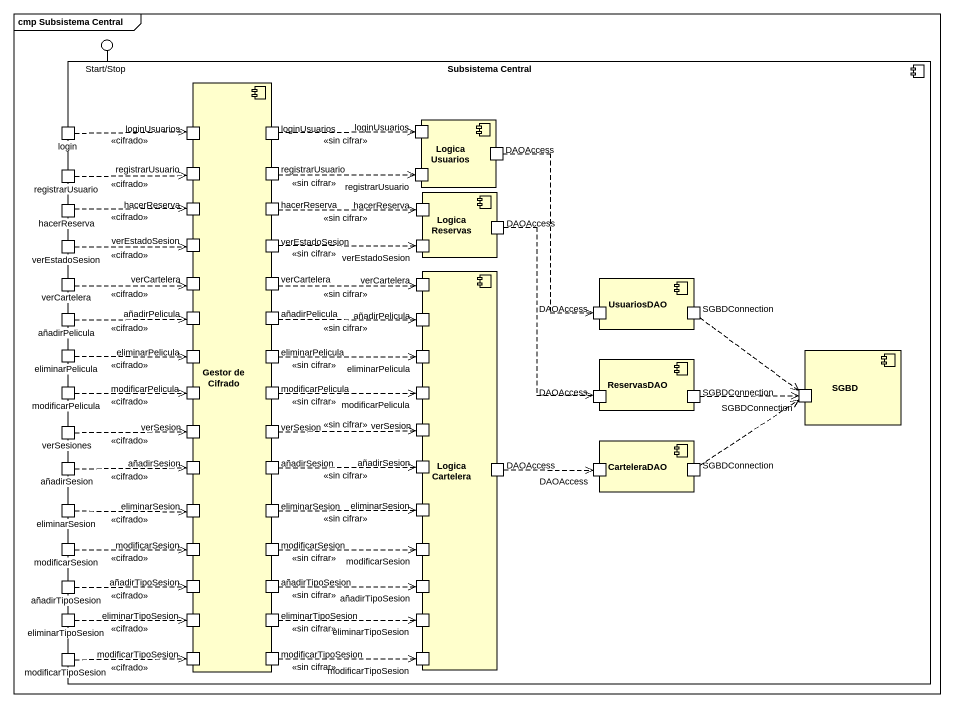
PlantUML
@startuml
mainframe cmp Subsistema Central
() "Start/Stop" as Start_Stop
component "Subsistema Central" as Subsistema_Central {
  component "Gestor de Cifrado" as Gestor_de_Cifrado {
    port loginUsuarios
    port "loginUsuarios" as loginUsuarios_2
    port registrarUsuario
    port "registrarUsuario" as registrarUsuario_2
    port "hacerReserva" as hacerReserva_2
    port "hacerReserva" as hacerReserva_3
    port "verEstadoSesion" as verEstadoSesion_2
    port "verEstadoSesion" as verEstadoSesion_3
    port "verCartelera" as verCartelera_2
    port "verCartelera" as verCartelera_3
    port "añadirPelicula" as añadirPelicula_2
    port "añadirPelicula" as añadirPelicula_3
    port "eliminarPelicula" as eliminarPelicula_2
    port "eliminarPelicula" as eliminarPelicula_3
    port "modificarPelicula" as modificarPelicula_2
    port "modificarPelicula" as modificarPelicula_3
    port verSesion
    port "verSesion" as verSesion_2
    port "añadirSesion" as añadirSesion_2
    port "añadirSesion" as añadirSesion_3
    port "eliminarSesion" as eliminarSesion_2
    port "eliminarSesion" as eliminarSesion_3
    port "modificarSesion" as modificarSesion_2
    port "modificarSesion" as modificarSesion_3
    port "añadirTipoSesion" as añadirTipoSesion_2
    port "añadirTipoSesion" as añadirTipoSesion_3
    port "eliminarTipoSesion" as eliminarTipoSesion_2
    port "eliminarTipoSesion" as eliminarTipoSesion_3
    port "modificarTipoSesion" as modificarTipoSesion_2
    port "modificarTipoSesion" as modificarTipoSesion_3
  }
  port login
  component "Logica Usuarios" as Logica_Usuarios {
    port "loginUsuarios" as loginUsuarios_3
    port "registrarUsuario" as registrarUsuario_3
    port DAOAccess
  }
  port hacerReserva
  port "registrarUsuario" as registrarUsuario_4
  component "Logica Reservas" as Logica_Reservas {
    port "hacerReserva" as hacerReserva_4
    port "verEstadoSesion" as verEstadoSesion_4
    port "DAOAccess" as DAOAccess_2
  }
  port verEstadoSesion
  port verCartelera
  component "Logica Cartelera" as Logica_Cartelera {
    port "verCartelera" as verCartelera_4
    port "añadirPelicula" as añadirPelicula_4
    port "eliminarPelicula" as eliminarPelicula_4
    port "modificarPelicula" as modificarPelicula_4
    port "verSesion" as verSesion_3
    port "añadirSesion" as añadirSesion_4
    port "DAOAccess" as DAOAccess_5
    port "eliminarSesion" as eliminarSesion_4
    port "modificarSesion" as modificarSesion_4
    port "añadirTipoSesion" as añadirTipoSesion_4
    port "eliminarTipoSesion" as eliminarTipoSesion_4
    port "modificarTipoSesion" as modificarTipoSesion_4
  }
  component UsuariosDAO {
    port "DAOAccess" as DAOAccess_3
    port SGBDConnection
  }
  port añadirPelicula
  port eliminarPelicula
  component ReservasDAO {
    port "DAOAccess" as DAOAccess_4
    port "SGBDConnection" as SGBDConnection_2
  }
  component SGBD {
    port "SGBDConnection" as SGBDConnection_3
  }
  port modificarPelicula
  port verSesiones
  port añadirSesion
  component CarteleraDAO {
    port "DAOAccess" as DAOAccess_6
    port "SGBDConnection" as SGBDConnection_4
  }
  port eliminarSesion
  port modificarSesion
  port añadirTipoSesion
  port eliminarTipoSesion
  port modificarTipoSesion
}
Subsistema_Central -up- Start_Stop
login .right.> loginUsuarios : <<cifrado>>
loginUsuarios_2 .right.> loginUsuarios_3 : <<sin cifrar>>
registrarUsuario_2 .right.> registrarUsuario_3 : <<sin cifrar>>
DAOAccess ..> DAOAccess_3
hacerReserva .right.> hacerReserva_2 : <<cifrado>>
registrarUsuario_4 .right.> registrarUsuario : <<cifrado>>
hacerReserva_3 .right.> hacerReserva_4 : <<sin cifrar>>
verEstadoSesion .right.> verEstadoSesion_2 : <<cifrado>>
verEstadoSesion_3 .right.> verEstadoSesion_4 : <<sin cifrar>>
DAOAccess_2 ..> DAOAccess_4
verCartelera .right.> verCartelera_2 : <<cifrado>>
verCartelera_3 .right.> verCartelera_4 : <<sin cifrar>>
añadirPelicula .right.> añadirPelicula_2 : <<cifrado>>
añadirPelicula_3 .right.> añadirPelicula_4 : <<sin cifrar>>
SGBDConnection ..> SGBDConnection_3
eliminarPelicula .right.> eliminarPelicula_2 : <<cifrado>>
eliminarPelicula_3 .right.> eliminarPelicula_4 : <<sin cifrar>>
modificarPelicula .right.> modificarPelicula_2 : <<cifrado>>
modificarPelicula_3 .right.> modificarPelicula_4 : <<sin cifrar>>
SGBDConnection_2 .right.> SGBDConnection_3
verSesiones .right.> verSesion : <<cifrado>>
verSesion_2 .right.> verSesion_3 : <<sin cifrar>>
añadirSesion .right.> añadirSesion_2 : <<cifrado>>
añadirSesion_3 .right.> añadirSesion_4 : <<sin cifrar>>
DAOAccess_5 .right.> DAOAccess_6
SGBDConnection_4 .up.> SGBDConnection_3
eliminarSesion .right.> eliminarSesion_2 : <<cifrado>>
eliminarSesion_3 .right.> eliminarSesion_4 : <<sin cifrar>>
modificarSesion .right.> modificarSesion_2 : <<cifrado>>
modificarSesion_3 .right.> modificarSesion_4 : <<sin cifrar>>
añadirTipoSesion .right.> añadirTipoSesion_2 : <<cifrado>>
añadirTipoSesion_3 .right.> añadirTipoSesion_4 : <<sin cifrar>>
eliminarTipoSesion .right.> eliminarTipoSesion_2 : <<cifrado>>
eliminarTipoSesion_3 .right.> eliminarTipoSesion_4 : <<sin cifrar>>
modificarTipoSesion .right.> modificarTipoSesion_2 : <<cifrado>>
modificarTipoSesion_3 .right.> modificarTipoSesion_4 : <<sin cifrar>>
@enduml
